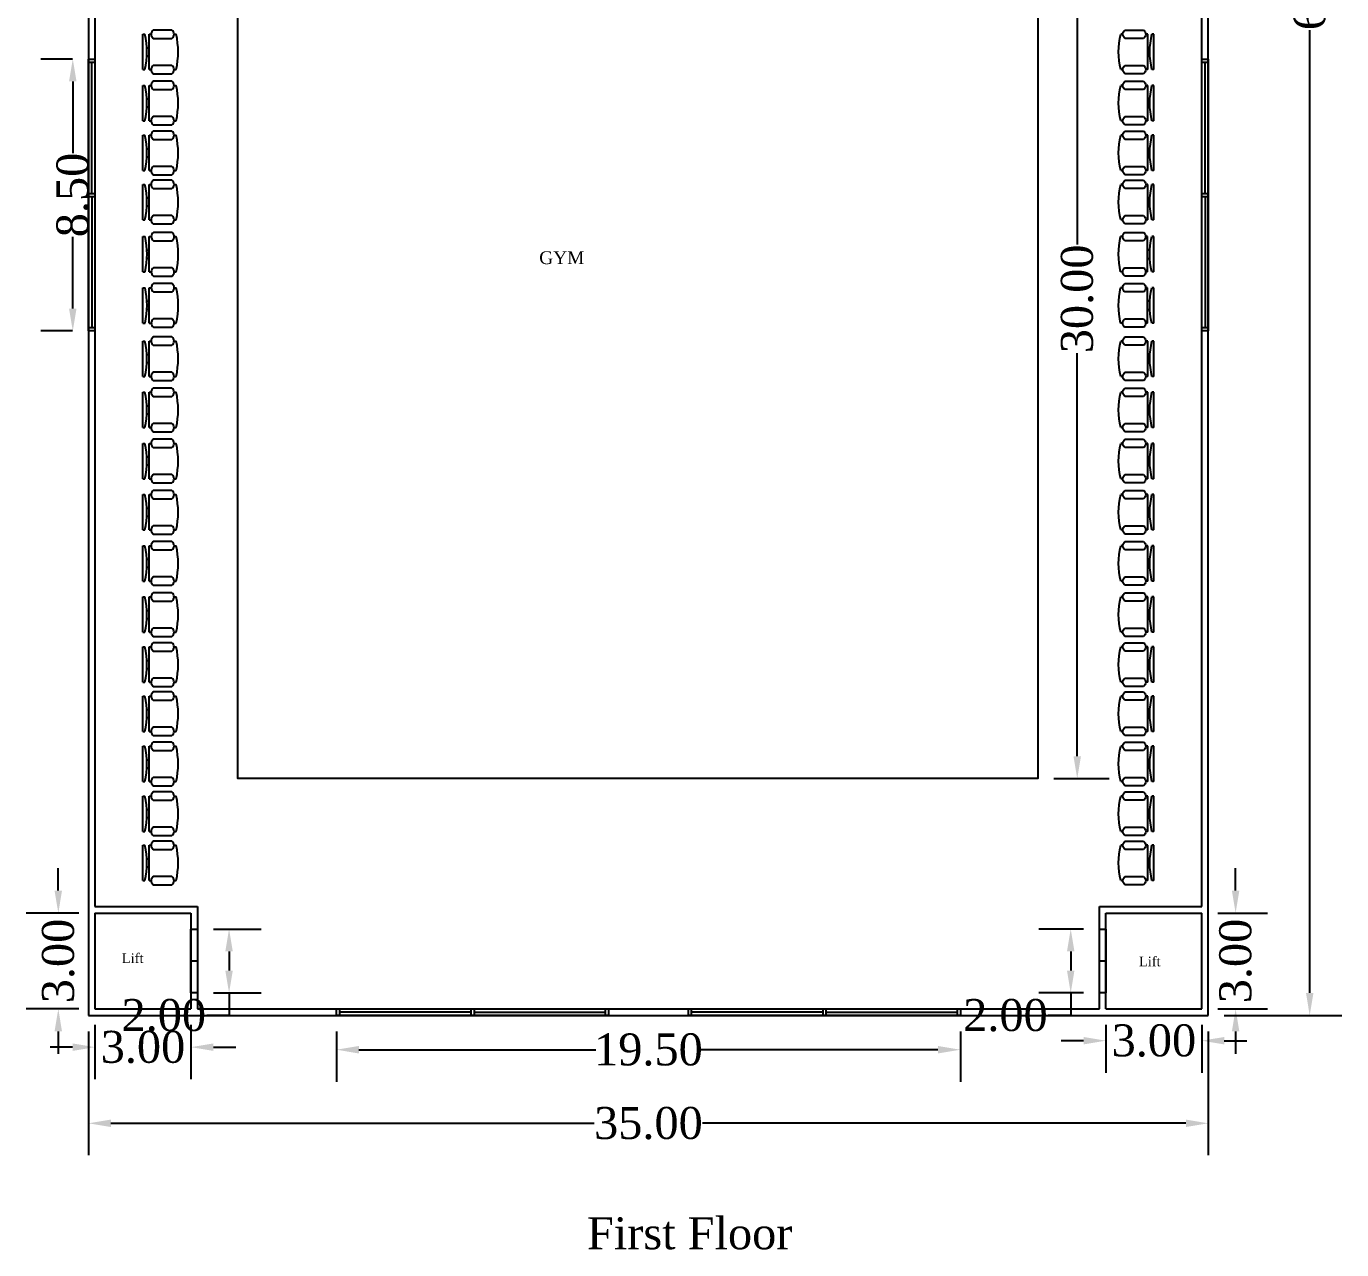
# Model space of a CAD drawing. Header units: metres. Extents: x 31 to 289, y -25 to 127.
# Drawn here: x 98.66 to 139.78, y -24.67 to 13.58 of the extents above; entities that cross this region are included whole.
import ezdxf

# ---------------------------------------------------------------- set-up
doc = ezdxf.new("R2010")
doc.units = ezdxf.units.M
doc.header["$MEASUREMENT"] = 0
for name, color, linetype in [('courts', 90, 'Continuous'), ('dim', 50, 'Continuous'), ('dw', 160, 'Continuous'), ('txt', 130, 'Continuous')]:
    doc.layers.add(name, color=color, linetype=linetype)
doc.styles.get("Standard").update_dxf_attribs({"font": 'times.ttf', "height": 1})
doc.dimstyles.new('1-1m', dxfattribs={"dimtxt": 0.7, "dimasz": 0.7, "dimexe": 1, "dimexo": 0.5, "dimgap": 0.09, "dimtad": 0, "dimtoh": 1, "dimzin": 0, "dimdsep": 46, "dimtxsty": 'Standard', "dimcen": 0.09, "dimclrd": 2, "dimclrt": 2, "dimadec": 0, "dimazin": 0, "dimtfac": 1, "dimtofl": 0, "dimtmove": 0, "dimatfit": 3, "dimfxl": 1, "dimtolj": 1, "dimtzin": 0, "dimarcsym": 0})

# ---------------------------------------------------------------- blocks, each defined once
blk = doc.blocks.new('w1')
at = {"layer": 'dw'}
for p, q in [((-0.2, 0), (0, 0)), ((-0.2, -8.5), (-0.2, 0)), ((0, 0), (0, -8.5)), ((-0.2, -0.1), (0, -0.1)), ((-0.1, -4.2), (-0.1, -0.1)), ((-0.2, -4.2), (0, -4.2)), ((-0.2, -4.3), (0, -4.3)), ((-0.1, -4.3), (-0.1, -8.4)), ((0, -8.4), (-0.2, -8.4)), ((0, -8.5), (-0.2, -8.5))]:
    blk.add_line(p, q, dxfattribs=at)
blk = doc.blocks.new('*D84')
at = {"layer": 'Defpoints', "color": 0, "transparency": 16777216}
for p in [(132.408, -17.14), (135.408, -17.14), (135.408, -18.132)]:
    blk.add_point(p, dxfattribs=at)
at = {"layer": 'dim', "color": 0, "lineweight": -2, "transparency": 16777216}
for p, q in [((132.408, -17.64), (132.408, -19.132)), ((135.408, -17.64), (135.408, -19.132))]:
    blk.add_line(p, q, dxfattribs=at)
at = {"layer": 'dim', "color": 2, "lineweight": -2, "transparency": 16777216}
for p, q in [((131.708, -18.132), (131.008, -18.132)), ((136.108, -18.132), (136.808, -18.132))]:
    blk.add_line(p, q, dxfattribs=at)
at = {"layer": 'dim', "color": 2, "transparency": 16777216}
for points in [[(131.708, -18.016), (131.708, -18.249), (132.408, -18.132)], [(136.108, -18.016), (136.108, -18.249), (135.408, -18.132)]]:
    blk.add_solid(points, dxfattribs=at)
at = {"layer": 'dim', "color": 2, "transparency": 16777216, "insert": (133.908, -18.132), "char_height": 1, "attachment_point": 5}
blk.add_mtext('\\A1;3.00', dxfattribs=at)
blk = doc.blocks.new('*D85')
at = {"layer": 'Defpoints', "color": 0, "transparency": 16777216}
for p in [(135.408, -14.14), (135.408, -17.14), (136.462, -17.14)]:
    blk.add_point(p, dxfattribs=at)
at = {"layer": 'dim', "color": 2, "lineweight": -2, "transparency": 16777216}
for p, q in [((136.462, -13.44), (136.462, -12.74)), ((136.462, -17.84), (136.462, -18.54))]:
    blk.add_line(p, q, dxfattribs=at)
at = {"layer": 'dim', "color": 0, "lineweight": -2, "transparency": 16777216}
for p, q in [((135.908, -14.14), (137.462, -14.14)), ((135.908, -17.14), (137.462, -17.14))]:
    blk.add_line(p, q, dxfattribs=at)
at = {"layer": 'dim', "color": 2, "transparency": 16777216}
for points in [[(136.346, -13.44), (136.579, -13.44), (136.462, -14.14)], [(136.346, -17.84), (136.579, -17.84), (136.462, -17.14)]]:
    blk.add_solid(points, dxfattribs=at)
at = {"layer": 'dim', "color": 2, "transparency": 16777216, "insert": (136.462, -15.64), "char_height": 1, "attachment_point": 5, "rotation": 90}
blk.add_mtext('\\A1;3.00', dxfattribs=at)
blk = doc.blocks.new('*D86')
at = {"layer": 'Defpoints', "color": 0, "transparency": 16777216}
for p in [(132.208, -14.64), (131.308, -16.64), (132.208, -16.64)]:
    blk.add_point(p, dxfattribs=at)
at = {"layer": 'dim', "color": 0, "lineweight": -2, "transparency": 16777216}
for p, q in [((131.708, -14.64), (130.308, -14.64)), ((131.708, -16.64), (130.308, -16.64))]:
    blk.add_line(p, q, dxfattribs=at)
at = {"layer": 'dim', "color": 2, "lineweight": -2, "transparency": 16777216}
for p, q in [((131.308, -15.34), (131.308, -15.94)), ((131.308, -16.64), (131.308, -17.34)), ((131.308, -17.34), (130.608, -17.34))]:
    blk.add_line(p, q, dxfattribs=at)
at = {"layer": 'dim', "color": 2, "transparency": 16777216}
for points in [[(131.191, -15.34), (131.424, -15.34), (131.308, -14.64)], [(131.191, -15.94), (131.424, -15.94), (131.308, -16.64)]]:
    blk.add_solid(points, dxfattribs=at)
at = {"layer": 'dim', "color": 2, "transparency": 16777216, "insert": (129.268, -17.34), "char_height": 1, "attachment_point": 5}
blk.add_mtext('\\A1;2.00', dxfattribs=at)
blk = doc.blocks.new('*D76')
at = {"layer": 'Defpoints', "color": 0, "transparency": 16777216}
for p in [(100.808, -14.14), (99.662, -17.14), (100.808, -17.14)]:
    blk.add_point(p, dxfattribs=at)
at = {"layer": 'dim', "color": 2, "lineweight": -2, "transparency": 16777216}
for p, q in [((99.662, -13.44), (99.662, -12.74)), ((99.662, -17.84), (99.662, -18.54))]:
    blk.add_line(p, q, dxfattribs=at)
at = {"layer": 'dim', "color": 0, "lineweight": -2, "transparency": 16777216}
for p, q in [((100.308, -14.14), (98.662, -14.14)), ((100.308, -17.14), (98.662, -17.14))]:
    blk.add_line(p, q, dxfattribs=at)
at = {"layer": 'dim', "color": 2, "transparency": 16777216}
for points in [[(99.545, -13.44), (99.778, -13.44), (99.662, -14.14)], [(99.545, -17.84), (99.778, -17.84), (99.662, -17.14)]]:
    blk.add_solid(points, dxfattribs=at)
at = {"layer": 'dim', "color": 2, "transparency": 16777216, "insert": (99.662, -15.64), "char_height": 1, "attachment_point": 5, "rotation": 90}
blk.add_mtext('\\A1;3.00', dxfattribs=at)
blk = doc.blocks.new('*D77')
at = {"layer": 'Defpoints', "color": 0, "transparency": 16777216}
for p in [(100.808, -17.14), (103.808, -17.14), (103.808, -18.334)]:
    blk.add_point(p, dxfattribs=at)
at = {"layer": 'dim', "color": 0, "lineweight": -2, "transparency": 16777216}
for p, q in [((100.808, -17.64), (100.808, -19.334)), ((103.808, -17.64), (103.808, -19.334))]:
    blk.add_line(p, q, dxfattribs=at)
at = {"layer": 'dim', "color": 2, "lineweight": -2, "transparency": 16777216}
for p, q in [((100.108, -18.334), (99.408, -18.334)), ((104.508, -18.334), (105.208, -18.334))]:
    blk.add_line(p, q, dxfattribs=at)
at = {"layer": 'dim', "color": 2, "transparency": 16777216}
for points in [[(100.108, -18.217), (100.108, -18.451), (100.808, -18.334)], [(104.508, -18.217), (104.508, -18.451), (103.808, -18.334)]]:
    blk.add_solid(points, dxfattribs=at)
at = {"layer": 'dim', "color": 2, "transparency": 16777216, "insert": (102.308, -18.334), "char_height": 1, "attachment_point": 5}
blk.add_mtext('\\A1;3.00', dxfattribs=at)
blk = doc.blocks.new('*D78')
at = {"layer": 'Defpoints', "color": 0, "transparency": 16777216}
for p in [(104.008, -14.64), (104.008, -16.64), (105, -16.64)]:
    blk.add_point(p, dxfattribs=at)
at = {"layer": 'dim', "color": 0, "lineweight": -2, "transparency": 16777216}
for p, q in [((104.508, -14.64), (106, -14.64)), ((104.508, -16.64), (106, -16.64))]:
    blk.add_line(p, q, dxfattribs=at)
at = {"layer": 'dim', "color": 2, "lineweight": -2, "transparency": 16777216}
for p, q in [((105, -15.34), (105, -15.94)), ((105, -16.64), (105, -17.34)), ((105, -17.34), (104.3, -17.34))]:
    blk.add_line(p, q, dxfattribs=at)
at = {"layer": 'dim', "color": 2, "transparency": 16777216}
for points in [[(104.883, -15.34), (105.116, -15.34), (105, -14.64)], [(104.883, -15.94), (105.116, -15.94), (105, -16.64)]]:
    blk.add_solid(points, dxfattribs=at)
at = {"layer": 'dim', "color": 2, "transparency": 16777216, "insert": (102.96, -17.34), "char_height": 1, "attachment_point": 5}
blk.add_mtext('\\A1;2.00', dxfattribs=at)
blk = doc.blocks.new('*D80')
at = {"layer": 'Defpoints', "color": 0, "transparency": 16777216}
for p in [(100.608, 12.56), (100.114, 4.06), (100.608, 4.06)]:
    blk.add_point(p, dxfattribs=at)
at = {"layer": 'dim', "color": 0, "lineweight": -2, "transparency": 16777216}
for p, q in [((100.108, 12.56), (99.114, 12.56)), ((100.108, 4.06), (99.114, 4.06))]:
    blk.add_line(p, q, dxfattribs=at)
at = {"layer": 'dim', "color": 2, "lineweight": -2, "transparency": 16777216}
for p, q in [((100.114, 11.86), (100.114, 9.621)), ((100.114, 4.76), (100.114, 6.999))]:
    blk.add_line(p, q, dxfattribs=at)
at = {"layer": 'dim', "color": 2, "transparency": 16777216}
for points in [[(99.997, 11.86), (100.231, 11.86), (100.114, 12.56)], [(99.997, 4.76), (100.231, 4.76), (100.114, 4.06)]]:
    blk.add_solid(points, dxfattribs=at)
at = {"layer": 'dim', "color": 2, "transparency": 16777216, "insert": (100.114, 8.31), "char_height": 1, "attachment_point": 5, "rotation": 90}
blk.add_mtext('\\A1;8.50', dxfattribs=at)
blk = doc.blocks.new('*D81')
at = {"layer": 'Defpoints', "color": 0, "transparency": 16777216}
for p in [(135.608, 47.66), (135.608, -17.34), (138.778, -17.34)]:
    blk.add_point(p, dxfattribs=at)
at = {"layer": 'dim', "color": 0, "lineweight": -2, "transparency": 16777216}
for p, q in [((136.108, 47.66), (139.778, 47.66)), ((136.108, -17.34), (139.778, -17.34))]:
    blk.add_line(p, q, dxfattribs=at)
at = {"layer": 'dim', "color": 2, "lineweight": -2, "transparency": 16777216}
for p, q in [((138.778, 46.96), (138.778, 16.853)), ((138.778, -16.64), (138.778, 13.467))]:
    blk.add_line(p, q, dxfattribs=at)
at = {"layer": 'dim', "color": 2, "transparency": 16777216}
for points in [[(138.662, 46.96), (138.895, 46.96), (138.778, 47.66)], [(138.662, -16.64), (138.895, -16.64), (138.778, -17.34)]]:
    blk.add_solid(points, dxfattribs=at)
at = {"layer": 'dim', "color": 2, "transparency": 16777216, "insert": (138.778, 15.16), "char_height": 1, "attachment_point": 5, "rotation": 90}
blk.add_mtext('\\A1;65.00', dxfattribs=at)
blk = doc.blocks.new('*D82')
at = {"layer": 'Defpoints', "color": 0, "transparency": 16777216}
for p in [(100.608, -17.34), (135.608, -17.34), (135.608, -20.715)]:
    blk.add_point(p, dxfattribs=at)
at = {"layer": 'dim', "color": 0, "lineweight": -2, "transparency": 16777216}
for p, q in [((100.608, -17.84), (100.608, -21.715)), ((135.608, -17.84), (135.608, -21.715))]:
    blk.add_line(p, q, dxfattribs=at)
at = {"layer": 'dim', "color": 2, "lineweight": -2, "transparency": 16777216}
for p, q in [((101.308, -20.715), (116.413, -20.715)), ((134.908, -20.715), (119.802, -20.715))]:
    blk.add_line(p, q, dxfattribs=at)
at = {"layer": 'dim', "color": 2, "transparency": 16777216}
for points in [[(101.308, -20.598), (101.308, -20.831), (100.608, -20.715)], [(134.908, -20.598), (134.908, -20.831), (135.608, -20.715)]]:
    blk.add_solid(points, dxfattribs=at)
at = {"layer": 'dim', "color": 2, "transparency": 16777216, "insert": (118.108, -20.715), "char_height": 1, "attachment_point": 5}
blk.add_mtext('\\A1;35.00', dxfattribs=at)
blk = doc.blocks.new('*D88')
at = {"layer": 'Defpoints', "color": 0, "transparency": 16777216}
for p in [(108.358, -17.34), (127.858, -17.34), (127.858, -18.414)]:
    blk.add_point(p, dxfattribs=at)
at = {"layer": 'dim', "color": 0, "lineweight": -2, "transparency": 16777216}
for p, q in [((108.358, -17.84), (108.358, -19.414)), ((127.858, -17.84), (127.858, -19.414))]:
    blk.add_line(p, q, dxfattribs=at)
at = {"layer": 'dim', "color": 2, "lineweight": -2, "transparency": 16777216}
for p, q in [((109.058, -18.414), (116.469, -18.414)), ((127.158, -18.414), (119.746, -18.414))]:
    blk.add_line(p, q, dxfattribs=at)
at = {"layer": 'dim', "color": 2, "transparency": 16777216}
for points in [[(109.058, -18.297), (109.058, -18.531), (108.358, -18.414)], [(127.158, -18.297), (127.158, -18.531), (127.858, -18.414)]]:
    blk.add_solid(points, dxfattribs=at)
at = {"layer": 'dim', "color": 2, "transparency": 16777216, "insert": (118.108, -18.414), "char_height": 1, "attachment_point": 5}
blk.add_mtext('\\A1;19.50', dxfattribs=at)
blk = doc.blocks.new('Chair - Desk')
at = {"linetype": 'Continuous'}
for p, q in [((-8.5, 0), (-8.5, -1)), ((-8.5, 0), (8.5, 0)), ((8.5, 0), (8.5, -1)), ((-10.5, -5), (-10.5, -14)), ((-8.5, -3), (-8.5, -4)), ((-8.5, -3), (8.5, -3)), ((-6.5, -14), (-6.5, -5)), ((-2, -3), (-2, -1.9355)), ((2, -1.9576), (2, -3)), ((6.5, -5), (6.5, -14)), ((8.5, -3), (8.5, -4)), ((10.5, -14), (10.5, -5)), ((-8.5, -15), (-8.5, -16)), ((8.5, -15), (8.5, -16))]:
    blk.add_line(p, q, dxfattribs=at)
for centre, radius, start, end in [((-8.5, -6.5), 2.5, 36.8699, 143.1301), ((0, 34.625), 36.625, 256.5803, 283.4197), ((8.5, -6.5), 2.5, 36.8699, 143.1301), ((-8.5, -12.5), 2.5, 216.8699, 323.1301), ((0, 19.625), 36.625, 256.5803, 283.4197), ((8.5, -12.5), 2.5, 216.8699, 323.1301)]:
    blk.add_arc(centre, radius, start, end, dxfattribs=at)
blk = doc.blocks.new('*D147')
at = {"layer": 'Defpoints', "color": 0, "transparency": 16777216}
for p in [(130.276, 20.062), (130.276, -9.938), (131.512, -9.938)]:
    blk.add_point(p, dxfattribs=at)
at = {"layer": 'dim', "color": 0, "lineweight": -2, "transparency": 16777216}
for p, q in [((130.776, 20.062), (132.512, 20.062)), ((130.776, -9.938), (132.512, -9.938))]:
    blk.add_line(p, q, dxfattribs=at)
at = {"layer": 'dim', "color": 2, "lineweight": -2, "transparency": 16777216}
for p, q in [((131.512, 19.362), (131.512, 6.757)), ((131.512, -9.238), (131.512, 3.367))]:
    blk.add_line(p, q, dxfattribs=at)
at = {"layer": 'dim', "color": 2, "transparency": 16777216}
for points in [[(131.395, 19.362), (131.629, 19.362), (131.512, 20.062)], [(131.395, -9.238), (131.629, -9.238), (131.512, -9.938)]]:
    blk.add_solid(points, dxfattribs=at)
at = {"layer": 'dim', "color": 2, "transparency": 16777216, "insert": (131.512, 5.062), "char_height": 1, "attachment_point": 5, "rotation": 90}
blk.add_mtext('\\A1;30.00', dxfattribs=at)

msp = doc.modelspace()

# ---------------------------------------------------------------- linework, layer by layer
for p, q in [((100.608, 47.66), (100.608, -17.34)), ((135.608, -17.34), (135.608, 47.66)), ((100.808, 44.26), (100.808, -13.94)), ((135.408, -13.94), (135.408, 44.26)), ((100.808, -13.94), (104.008, -13.94)), ((104.008, -13.94), (104.008, -14.14)), ((132.208, -13.94), (135.408, -13.94)), ((132.208, -17.14), (132.208, -13.94)), ((100.808, -14.14), (100.808, -17.14)), ((100.808, -14.14), (103.808, -14.14)), ((103.808, -14.14), (103.808, -17.14)), ((104.008, -14.14), (104.008, -17.14)), ((132.408, -14.14), (135.408, -14.14)), ((132.408, -17.14), (132.408, -14.14)), ((135.408, -17.14), (135.408, -14.14)), ((100.808, -17.14), (103.808, -17.14)), ((104.008, -17.14), (132.208, -17.14)), ((104.008, -17.14), (132.208, -17.14)), ((132.408, -17.14), (135.408, -17.14)), ((132.408, -17.14), (135.408, -17.14)), ((100.608, -17.34), (135.608, -17.34))]:
    msp.add_line(p, q)
at = {"layer": 'courts'}
msp.add_lwpolyline([(105.276, 20.062), (130.276, 20.062), (130.276, -9.938), (105.276, -9.938)], close=True, dxfattribs=at)
at = {"layer": 'dw'}
for p, q in [((103.808, -16.64), (103.808, -14.64)), ((103.808, -14.64), (104.008, -14.64)), ((104.008, -14.64), (104.008, -16.64)), ((132.208, -16.64), (132.208, -14.64)), ((132.208, -14.64), (132.408, -14.64)), ((132.408, -14.64), (132.408, -16.64)), ((103.808, -15.64), (104.008, -15.64)), ((132.208, -15.64), (132.408, -15.64)), ((104.008, -16.64), (103.808, -16.64)), ((132.408, -16.64), (132.208, -16.64))]:
    msp.add_line(p, q, dxfattribs=at)

# ---------------------------------------------------------------- block references
at = {"yscale": 0.06498415201484763, "zscale": 0.06498415201484763}
for p, xscale, rotation in [((102.304, 12.784), 0.06498415201484763, 89.99999999999997), ((133.911, 12.784), -0.06498415201484763, 270.0000000000001), ((102.304, 11.184), 0.06498415201484763, 89.99999999999997), ((133.911, 11.184), -0.06498415201484763, 270.0000000000001), ((102.304, 9.623), 0.06498415201484763, 89.99999999999997), ((133.911, 9.623), -0.06498415201484763, 270.0000000000001), ((102.304, 8.086), 0.06498415201484763, 89.99999999999997), ((133.911, 8.086), -0.06498415201484763, 270.0000000000001), ((102.308, 6.458), 0.06498415201484763, 89.99999999999997), ((133.908, 6.458), -0.06498415201484763, 270.0000000000001), ((102.308, 4.858), 0.06498415201484763, 89.99999999999997), ((133.908, 4.858), -0.06498415201484763, 270.0000000000001), ((102.304, 3.189), 0.06498415201484763, 89.99999999999997), ((133.911, 3.189), -0.06498415201484763, 270.0000000000001), ((102.304, 1.589), 0.06498415201484763, 89.99999999999997), ((133.911, 1.589), -0.06498415201484763, 270.0000000000001), ((102.304, -0.011), 0.06498415201484763, 89.99999999999997), ((133.911, -0.011), -0.06498415201484763, 270.0000000000001), ((102.304, -1.611), 0.06498415201484763, 89.99999999999997), ((133.911, -1.611), -0.06498415201484763, 270.0000000000001), ((102.304, -3.211), 0.06498415201484763, 89.99999999999997), ((133.911, -3.211), -0.06498415201484763, 270.0000000000001), ((102.304, -4.811), 0.06498415201484763, 89.99999999999997), ((133.911, -4.811), -0.06498415201484763, 270.0000000000001), ((102.304, -6.372), 0.06498415201484763, 89.99999999999997), ((133.911, -6.372), -0.06498415201484763, 270.0000000000001), ((102.304, -7.909), 0.06498415201484763, 89.99999999999997), ((133.911, -7.909), -0.06498415201484763, 270.0000000000001), ((102.304, -9.477), 0.06498415201484763, 89.99999999999997), ((133.911, -9.477), -0.06498415201484763, 270.0000000000001), ((102.304, -11.038), 0.06498415201484763, 89.99999999999997), ((133.911, -11.038), -0.06498415201484763, 270.0000000000001), ((102.304, -12.576), 0.06498415201484763, 89.99999999999997), ((133.911, -12.576), -0.06498415201484763, 270.0000000000001)]:
    msp.add_blockref('Chair - Desk', p, dxfattribs=dict(at, xscale=xscale, rotation=rotation))
at = {"layer": 'dw'}
for p in [(100.808, 12.56), (135.608, 12.56)]:
    msp.add_blockref('w1', p, dxfattribs=at)
at = {"layer": 'dw', "rotation": 270}
for p in [(116.858, -17.34), (127.858, -17.34)]:
    msp.add_blockref('w1', p, dxfattribs=at)

# ---------------------------------------------------------------- texts
at = {"layer": 'txt', "attachment_point": 1}
for s, width, heights, insert, char_height in [('GYM', 5.06334, [1.244], (114.695, 6.549), 0.4), ('Lift', 5.06334, [1.244], (101.647, -15.402), 0.3), ('Lift', 5.06334, [1.244], (133.439, -15.505), 0.3), ('First Floor', 8.20046, [1.287], (116.187, -23.652), 1)]:
    msp.add_mtext_dynamic_manual_height_columns(s, width=width, gutter_width=1, heights=heights, dxfattribs=dict(at, insert=insert, char_height=char_height))

# ---------------------------------------------------------------- dimensions: what is measured, and where the dimension line sits
at = {"layer": 'dim'}
for p1, p2, distance, picture, middle in [((135.608, 47.66), (135.608, -17.34), 3.171, '*D81', (138.778, 15.16)), ((100.608, 12.56), (100.608, 4.06), -0.494, '*D80', (100.114, 8.31)), ((100.808, -14.14), (100.808, -17.14), -1.146, '*D76', (99.662, -15.64)), ((135.408, -14.14), (135.408, -17.14), 1.055, '*D85', (136.462, -15.64)), ((104.008, -14.64), (104.008, -16.64), 0.992, '*D78', (102.96, -17.34)), ((132.208, -14.64), (132.208, -16.64), -0.9, '*D86', (129.268, -17.34)), ((100.808, -17.14), (103.808, -17.14), -1.194, '*D77', (102.308, -18.334)), ((132.408, -17.14), (135.408, -17.14), -0.992, '*D84', (133.908, -18.132)), ((100.608, -17.34), (135.608, -17.34), -3.375, '*D82', (118.108, -20.715)), ((108.358, -17.34), (127.858, -17.34), -1.074, '*D88', (118.108, -18.414))]:
    dim = msp.add_aligned_dim(p1=p1, p2=p2, distance=distance, dimstyle='1-1m', dxfattribs=at)
    dim.commit()
    dim.dimension.update_dxf_attribs({"geometry": picture, "text_midpoint": middle})
dim = msp.add_linear_dim(base=(131.512, -9.938), p1=(130.276, 20.062), p2=(130.276, -9.938), angle=90, dimstyle='1-1m', dxfattribs=at)
dim.commit()
dim.dimension.update_dxf_attribs({"geometry": '*D147', "text_midpoint": (131.512, 5.062)})

doc.saveas('drawing.dxf')
